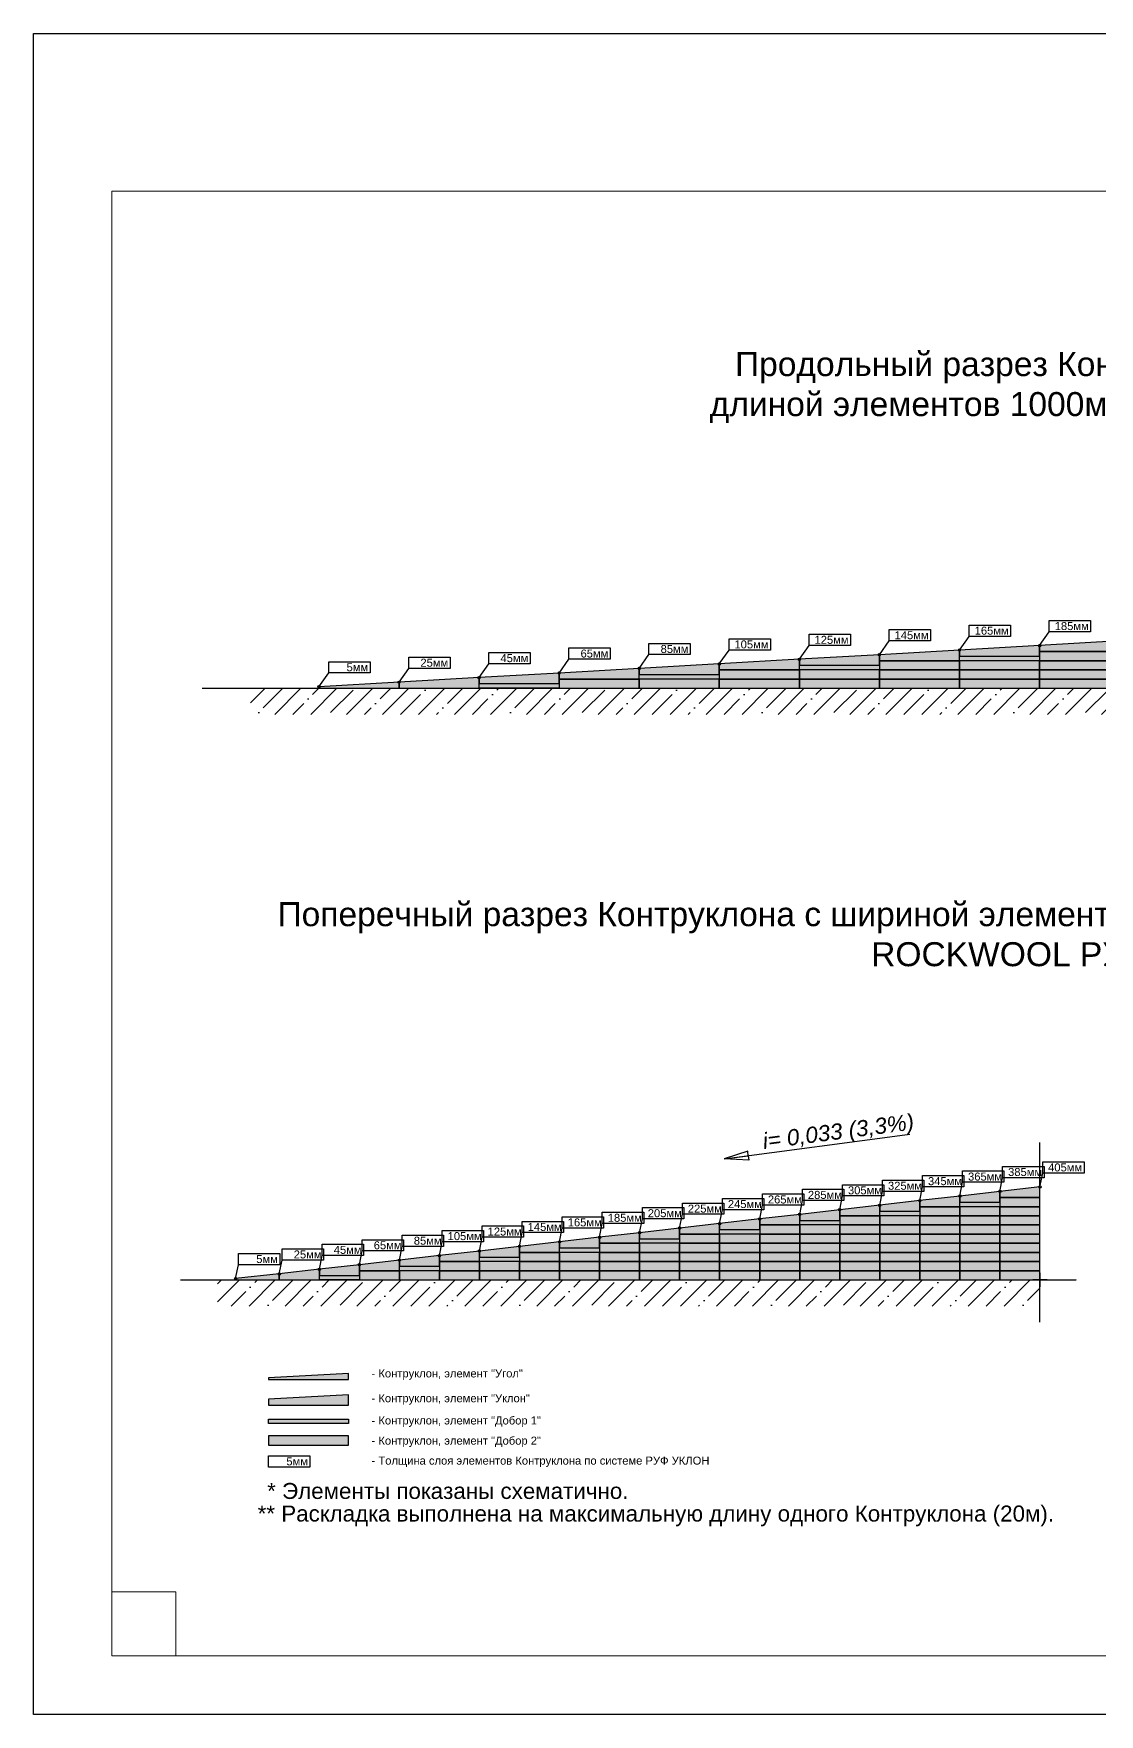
# Model space of a CAD drawing. Header units: inches. Extents: x 0 to 155541, y 1154 to 30754.
# Drawn here: x 23181 to 36492, y 9754 to 30754 of the extents above; entities that cross this region are included whole.
import ezdxf

# ---------------------------------------------------------------- set-up
doc = ezdxf.new("R2010")
doc.units = ezdxf.units.IN
doc.header["$MEASUREMENT"] = 0
doc.linetypes.add('ACAD_ISO04W100', pattern=[30, 24, -3, 0, -3])
doc.layers.add('Разуклонка', color=1, linetype='Continuous', lineweight=25)
doc.layers.add('Штампы', color=7, linetype='Continuous', lineweight=15)
doc.styles.add('Штамп', font='ARIAL.TTF', dxfattribs={"height": 2.5})

msp = doc.modelspace()

# ---------------------------------------------------------------- hatches: boundary and pattern name
at = {"ltscale": 2}
h = msp.add_hatch(dxfattribs=at)
h.set_pattern_fill('ANSI35', color=256, scale=50, style=0)
h.set_pattern_definition([(45, (-659762.16, -320661.3), (-224.5064, 224.5064), []), (45, (-659537.65, -320661.3), (-224.5064, 224.5064), [396.875, -79.375, 0, -79.375])])
h.paths.add_polyline_path([(46745.14, 22247.594), (46745.14, 22575.304), (25889.856, 22575.304), (25889.856, 22247.594)])
h = msp.add_hatch(dxfattribs=at)
h.set_pattern_fill('ANSI35', color=256, scale=50, style=0)
h.set_pattern_definition([(45, (-670757.6, -321667.15), (-224.5064, 224.5064), []), (45, (-670533.1, -321667.15), (-224.5064, 224.5064), [396.875, -79.375, 0, -79.375])])
h.paths.add_polyline_path([(35749.691, 14854.42), (35749.691, 15182.129), (25477.411, 15182.129), (25477.411, 14854.42)])
at = {"layer": 'Разуклонка'}
for color, points in [(40, [(34745.14, 23051.398), (34745.14, 22975.894), (35745.14, 22975.894), (35745.14, 23108.625)]), (40, [(35745.14, 23108.625), (35745.14, 23033.122), (36745.14, 23033.122), (36745.14, 23165.852)]), (40, [(31745.14, 22879.716), (31745.14, 22804.213), (32745.14, 22804.213), (32745.14, 22936.943)]), (40, [(32745.14, 22936.943), (32745.14, 22861.44), (33745.14, 22861.44), (33745.14, 22994.17)]), (40, [(33745.14, 22994.17), (33745.14, 22918.667), (34745.14, 22918.667), (34745.14, 23051.398)]), (152, [(34745.14, 22918.667), (33745.14, 22918.667), (33745.14, 22804.213), (34745.14, 22804.213)]), (82, [(34745.14, 22975.894), (35745.14, 22975.894), (35745.14, 22918.667), (34745.14, 22918.667)]), (152, [(35745.14, 22918.667), (34745.14, 22918.667), (34745.14, 22804.213), (35745.14, 22804.213)]), (152, [(36745.14, 23033.122), (35745.14, 23033.122), (35745.14, 22918.667), (36745.14, 22918.667)]), (152, [(36745.14, 22918.667), (35745.14, 22918.667), (35745.14, 22804.213), (36745.14, 22804.213)]), (40, [(27745.14, 22650.807), (27745.14, 22575.304), (28745.14, 22575.304), (28745.14, 22708.034)]), (40, [(28745.14, 22708.034), (28745.14, 22632.531), (29745.14, 22632.531), (29745.14, 22765.261)]), (40, [(29745.14, 22765.261), (29745.14, 22689.758), (30745.14, 22689.758), (30745.14, 22822.489)]), (152, [(30745.14, 22689.758), (29745.14, 22689.758), (29745.14, 22575.304), (30745.14, 22575.304)]), (40, [(30745.14, 22822.489), (30745.14, 22746.985), (31745.14, 22746.985), (31745.14, 22879.716)]), (82, [(30745.14, 22746.985), (31745.14, 22746.985), (31745.14, 22689.758), (30745.14, 22689.758)]), (152, [(31745.14, 22689.758), (30745.14, 22689.758), (30745.14, 22575.304), (31745.14, 22575.304)]), (152, [(32745.14, 22804.213), (31745.14, 22804.213), (31745.14, 22689.758), (32745.14, 22689.758)]), (152, [(32745.14, 22689.758), (31745.14, 22689.758), (31745.14, 22575.304), (32745.14, 22575.304)]), (82, [(32745.14, 22861.44), (33745.14, 22861.44), (33745.14, 22804.213), (32745.14, 22804.213)]), (152, [(33745.14, 22804.213), (32745.14, 22804.213), (32745.14, 22689.758), (33745.14, 22689.758)]), (152, [(33745.14, 22689.758), (32745.14, 22689.758), (32745.14, 22575.304), (33745.14, 22575.304)]), (152, [(34745.14, 22804.213), (33745.14, 22804.213), (33745.14, 22689.758), (34745.14, 22689.758)]), (152, [(34745.14, 22689.758), (33745.14, 22689.758), (33745.14, 22575.304), (34745.14, 22575.304)]), (152, [(35745.14, 22804.213), (34745.14, 22804.213), (34745.14, 22689.758), (35745.14, 22689.758)]), (152, [(35745.14, 22689.758), (34745.14, 22689.758), (34745.14, 22575.304), (35745.14, 22575.304)]), (152, [(36745.14, 22804.213), (35745.14, 22804.213), (35745.14, 22689.758), (36745.14, 22689.758)]), (152, [(36745.14, 22689.758), (35745.14, 22689.758), (35745.14, 22575.304), (36745.14, 22575.304)]), (256, [(26745.14, 22593.58), (26745.14, 22575.304), (27745.14, 22575.304), (27745.14, 22650.807)]), (82, [(28745.14, 22632.531), (29745.14, 22632.531), (29745.14, 22575.304), (28745.14, 22575.304)]), (40, [(33749.691, 16116.041), (33749.691, 16040.538), (34249.691, 16040.538), (34249.691, 16173.269)]), (40, [(34249.691, 16173.269), (34249.691, 16097.765), (34749.691, 16097.765), (34749.691, 16230.496)]), (40, [(34749.691, 16230.496), (34749.691, 16154.993), (35249.691, 16154.993), (35249.691, 16287.723)]), (40, [(35249.691, 16287.723), (35249.691, 16212.22), (35749.691, 16212.22), (35749.691, 16344.95)]), (152, [(35749.691, 16212.22), (35249.691, 16212.22), (35249.691, 16097.765), (35749.691, 16097.765)]), (40, [(32249.691, 15944.36), (32249.691, 15868.856), (32749.691, 15868.856), (32749.691, 16001.587)]), (40, [(32749.691, 16001.587), (32749.691, 15926.084), (33249.691, 15926.084), (33249.691, 16058.814)]), (40, [(33249.691, 16058.814), (33249.691, 15983.311), (33749.691, 15983.311), (33749.691, 16116.041)]), (152, [(33749.691, 15983.311), (33249.691, 15983.311), (33249.691, 15868.856), (33749.691, 15868.856)]), (82, [(33749.691, 16040.538), (34249.691, 16040.538), (34249.691, 15983.311), (33749.691, 15983.311)]), (152, [(34249.691, 15983.311), (33749.691, 15983.311), (33749.691, 15868.856), (34249.691, 15868.856)]), (152, [(34749.691, 16097.765), (34249.691, 16097.765), (34249.691, 15983.311), (34749.691, 15983.311)]), (152, [(34749.691, 15983.311), (34249.691, 15983.311), (34249.691, 15868.856), (34749.691, 15868.856)]), (82, [(34749.691, 16154.993), (35249.691, 16154.993), (35249.691, 16097.765), (34749.691, 16097.765)]), (152, [(35249.691, 16097.765), (34749.691, 16097.765), (34749.691, 15983.311), (35249.691, 15983.311)]), (152, [(35249.691, 15983.311), (34749.691, 15983.311), (34749.691, 15868.856), (35249.691, 15868.856)]), (152, [(35749.691, 16097.765), (35249.691, 16097.765), (35249.691, 15983.311), (35749.691, 15983.311)]), (152, [(35749.691, 15983.311), (35249.691, 15983.311), (35249.691, 15868.856), (35749.691, 15868.856)]), (40, [(30249.691, 15715.451), (30249.691, 15639.947), (30749.691, 15639.947), (30749.691, 15772.678)]), (40, [(30749.691, 15772.678), (30749.691, 15697.175), (31249.691, 15697.175), (31249.691, 15829.905)]), (40, [(31249.691, 15829.905), (31249.691, 15754.402), (31749.691, 15754.402), (31749.691, 15887.132)]), (152, [(31749.691, 15754.402), (31249.691, 15754.402), (31249.691, 15639.947), (31749.691, 15639.947)]), (40, [(31749.691, 15887.132), (31749.691, 15811.629), (32249.691, 15811.629), (32249.691, 15944.36)]), (82, [(31749.691, 15811.629), (32249.691, 15811.629), (32249.691, 15754.402), (31749.691, 15754.402)]), (152, [(32249.691, 15754.402), (31749.691, 15754.402), (31749.691, 15639.947), (32249.691, 15639.947)]), (152, [(32749.691, 15868.856), (32249.691, 15868.856), (32249.691, 15754.402), (32749.691, 15754.402)]), (152, [(32749.691, 15754.402), (32249.691, 15754.402), (32249.691, 15639.947), (32749.691, 15639.947)]), (82, [(32749.691, 15926.084), (33249.691, 15926.084), (33249.691, 15868.856), (32749.691, 15868.856)]), (152, [(33249.691, 15868.856), (32749.691, 15868.856), (32749.691, 15754.402), (33249.691, 15754.402)]), (152, [(33249.691, 15754.402), (32749.691, 15754.402), (32749.691, 15639.947), (33249.691, 15639.947)]), (152, [(33749.691, 15868.856), (33249.691, 15868.856), (33249.691, 15754.402), (33749.691, 15754.402)]), (152, [(33749.691, 15754.402), (33249.691, 15754.402), (33249.691, 15639.947), (33749.691, 15639.947)]), (152, [(34249.691, 15868.856), (33749.691, 15868.856), (33749.691, 15754.402), (34249.691, 15754.402)]), (152, [(34249.691, 15754.402), (33749.691, 15754.402), (33749.691, 15639.947), (34249.691, 15639.947)]), (152, [(34749.691, 15868.856), (34249.691, 15868.856), (34249.691, 15754.402), (34749.691, 15754.402)]), (152, [(34749.691, 15754.402), (34249.691, 15754.402), (34249.691, 15639.947), (34749.691, 15639.947)]), (152, [(35249.691, 15868.856), (34749.691, 15868.856), (34749.691, 15754.402), (35249.691, 15754.402)]), (152, [(35249.691, 15754.402), (34749.691, 15754.402), (34749.691, 15639.947), (35249.691, 15639.947)]), (152, [(35749.691, 15868.856), (35249.691, 15868.856), (35249.691, 15754.402), (35749.691, 15754.402)]), (152, [(35749.691, 15754.402), (35249.691, 15754.402), (35249.691, 15639.947), (35749.691, 15639.947)]), (40, [(28249.691, 15486.542), (28249.691, 15411.038), (28749.691, 15411.038), (28749.691, 15543.769)]), (40, [(28749.691, 15543.769), (28749.691, 15468.266), (29249.691, 15468.266), (29249.691, 15600.996)]), (40, [(29249.691, 15600.996), (29249.691, 15525.493), (29749.691, 15525.493), (29749.691, 15658.223)]), (40, [(29749.691, 15658.223), (29749.691, 15582.72), (30249.691, 15582.72), (30249.691, 15715.451)]), (82, [(29749.691, 15582.72), (30249.691, 15582.72), (30249.691, 15525.493), (29749.691, 15525.493)]), (152, [(30749.691, 15639.947), (30249.691, 15639.947), (30249.691, 15525.493), (30749.691, 15525.493)]), (82, [(30749.691, 15697.175), (31249.691, 15697.175), (31249.691, 15639.947), (30749.691, 15639.947)]), (152, [(31249.691, 15639.947), (30749.691, 15639.947), (30749.691, 15525.493), (31249.691, 15525.493)]), (152, [(31749.691, 15639.947), (31249.691, 15639.947), (31249.691, 15525.493), (31749.691, 15525.493)]), (152, [(32249.691, 15639.947), (31749.691, 15639.947), (31749.691, 15525.493), (32249.691, 15525.493)]), (152, [(32749.691, 15639.947), (32249.691, 15639.947), (32249.691, 15525.493), (32749.691, 15525.493)]), (152, [(33249.691, 15639.947), (32749.691, 15639.947), (32749.691, 15525.493), (33249.691, 15525.493)]), (152, [(33749.691, 15639.947), (33249.691, 15639.947), (33249.691, 15525.493), (33749.691, 15525.493)]), (152, [(34249.691, 15639.947), (33749.691, 15639.947), (33749.691, 15525.493), (34249.691, 15525.493)]), (152, [(34749.691, 15639.947), (34249.691, 15639.947), (34249.691, 15525.493), (34749.691, 15525.493)]), (152, [(35249.691, 15639.947), (34749.691, 15639.947), (34749.691, 15525.493), (35249.691, 15525.493)]), (152, [(35749.691, 15639.947), (35249.691, 15639.947), (35249.691, 15525.493), (35749.691, 15525.493)]), (40, [(26749.691, 15314.86), (26749.691, 15239.356), (27249.691, 15239.356), (27249.691, 15372.087)]), (40, [(27249.691, 15372.087), (27249.691, 15296.584), (27749.691, 15296.584), (27749.691, 15429.314)]), (40, [(27749.691, 15429.314), (27749.691, 15353.811), (28249.691, 15353.811), (28249.691, 15486.542)]), (82, [(27749.691, 15353.811), (28249.691, 15353.811), (28249.691, 15296.584), (27749.691, 15296.584)]), (152, [(28749.691, 15411.038), (28249.691, 15411.038), (28249.691, 15296.584), (28749.691, 15296.584)]), (82, [(28749.691, 15468.266), (29249.691, 15468.266), (29249.691, 15411.038), (28749.691, 15411.038)]), (152, [(29249.691, 15411.038), (28749.691, 15411.038), (28749.691, 15296.584), (29249.691, 15296.584)]), (152, [(29749.691, 15525.493), (29249.691, 15525.493), (29249.691, 15411.038), (29749.691, 15411.038)]), (152, [(29749.691, 15411.038), (29249.691, 15411.038), (29249.691, 15296.584), (29749.691, 15296.584)]), (152, [(30249.691, 15525.493), (29749.691, 15525.493), (29749.691, 15411.038), (30249.691, 15411.038)]), (152, [(30249.691, 15411.038), (29749.691, 15411.038), (29749.691, 15296.584), (30249.691, 15296.584)]), (152, [(30749.691, 15525.493), (30249.691, 15525.493), (30249.691, 15411.038), (30749.691, 15411.038)]), (152, [(30749.691, 15411.038), (30249.691, 15411.038), (30249.691, 15296.584), (30749.691, 15296.584)]), (152, [(31249.691, 15525.493), (30749.691, 15525.493), (30749.691, 15411.038), (31249.691, 15411.038)]), (152, [(31249.691, 15411.038), (30749.691, 15411.038), (30749.691, 15296.584), (31249.691, 15296.584)]), (152, [(31749.691, 15525.493), (31249.691, 15525.493), (31249.691, 15411.038), (31749.691, 15411.038)]), (152, [(31749.691, 15411.038), (31249.691, 15411.038), (31249.691, 15296.584), (31749.691, 15296.584)]), (152, [(32249.691, 15525.493), (31749.691, 15525.493), (31749.691, 15411.038), (32249.691, 15411.038)]), (152, [(32249.691, 15411.038), (31749.691, 15411.038), (31749.691, 15296.584), (32249.691, 15296.584)]), (152, [(32749.691, 15525.493), (32249.691, 15525.493), (32249.691, 15411.038), (32749.691, 15411.038)]), (152, [(32749.691, 15411.038), (32249.691, 15411.038), (32249.691, 15296.584), (32749.691, 15296.584)]), (152, [(33249.691, 15525.493), (32749.691, 15525.493), (32749.691, 15411.038), (33249.691, 15411.038)]), (152, [(33249.691, 15411.038), (32749.691, 15411.038), (32749.691, 15296.584), (33249.691, 15296.584)]), (152, [(33749.691, 15525.493), (33249.691, 15525.493), (33249.691, 15411.038), (33749.691, 15411.038)]), (152, [(33749.691, 15411.038), (33249.691, 15411.038), (33249.691, 15296.584), (33749.691, 15296.584)]), (152, [(34249.691, 15525.493), (33749.691, 15525.493), (33749.691, 15411.038), (34249.691, 15411.038)]), (152, [(34249.691, 15411.038), (33749.691, 15411.038), (33749.691, 15296.584), (34249.691, 15296.584)]), (152, [(34749.691, 15525.493), (34249.691, 15525.493), (34249.691, 15411.038), (34749.691, 15411.038)]), (152, [(34749.691, 15411.038), (34249.691, 15411.038), (34249.691, 15296.584), (34749.691, 15296.584)]), (152, [(35249.691, 15525.493), (34749.691, 15525.493), (34749.691, 15411.038), (35249.691, 15411.038)]), (152, [(35249.691, 15411.038), (34749.691, 15411.038), (34749.691, 15296.584), (35249.691, 15296.584)]), (152, [(35749.691, 15525.493), (35249.691, 15525.493), (35249.691, 15411.038), (35749.691, 15411.038)]), (152, [(35749.691, 15411.038), (35249.691, 15411.038), (35249.691, 15296.584), (35749.691, 15296.584)]), (256, [(25704.329, 15200.405), (25704.329, 15182.129), (26249.691, 15182.129), (26249.691, 15257.632)]), (40, [(26249.691, 15257.632), (26249.691, 15182.129), (26749.691, 15182.129), (26749.691, 15314.86)]), (82, [(26749.691, 15239.356), (27249.691, 15239.356), (27249.691, 15182.129), (26749.691, 15182.129)]), (152, [(27749.691, 15296.584), (27249.691, 15296.584), (27249.691, 15182.129), (27749.691, 15182.129)]), (152, [(28249.691, 15296.584), (27749.691, 15296.584), (27749.691, 15182.129), (28249.691, 15182.129)]), (152, [(28749.691, 15296.584), (28249.691, 15296.584), (28249.691, 15182.129), (28749.691, 15182.129)]), (152, [(29249.691, 15296.584), (28749.691, 15296.584), (28749.691, 15182.129), (29249.691, 15182.129)]), (152, [(29749.691, 15296.584), (29249.691, 15296.584), (29249.691, 15182.129), (29749.691, 15182.129)]), (152, [(30249.691, 15296.584), (29749.691, 15296.584), (29749.691, 15182.129), (30249.691, 15182.129)]), (152, [(30749.691, 15296.584), (30249.691, 15296.584), (30249.691, 15182.129), (30749.691, 15182.129)]), (152, [(31249.691, 15296.584), (30749.691, 15296.584), (30749.691, 15182.129), (31249.691, 15182.129)]), (152, [(31749.691, 15296.584), (31249.691, 15296.584), (31249.691, 15182.129), (31749.691, 15182.129)]), (152, [(32249.691, 15296.584), (31749.691, 15296.584), (31749.691, 15182.129), (32249.691, 15182.129)]), (152, [(32749.691, 15296.584), (32249.691, 15296.584), (32249.691, 15182.129), (32749.691, 15182.129)]), (152, [(33249.691, 15296.584), (32749.691, 15296.584), (32749.691, 15182.129), (33249.691, 15182.129)]), (152, [(33749.691, 15296.584), (33249.691, 15296.584), (33249.691, 15182.129), (33749.691, 15182.129)]), (152, [(34249.691, 15296.584), (33749.691, 15296.584), (33749.691, 15182.129), (34249.691, 15182.129)]), (152, [(34749.691, 15296.584), (34249.691, 15296.584), (34249.691, 15182.129), (34749.691, 15182.129)]), (152, [(35249.691, 15296.584), (34749.691, 15296.584), (34749.691, 15182.129), (35249.691, 15182.129)]), (152, [(35749.691, 15296.584), (35249.691, 15296.584), (35249.691, 15182.129), (35749.691, 15182.129)]), (256, [(26114.634, 13957.961), (26114.634, 13939.685), (27114.634, 13939.685), (27114.634, 14015.188)]), (40, [(26114.634, 13691.417), (26114.634, 13615.914), (27114.634, 13615.914), (27114.634, 13748.645)]), (82, [(26114.634, 13444.429), (27114.634, 13444.429), (27114.634, 13387.202), (26114.634, 13387.202)]), (152, [(27114.634, 13233.351), (26114.634, 13233.351), (26114.634, 13118.897), (27114.634, 13118.897)])]:
    msp.add_hatch(color=color, dxfattribs=at).paths.add_polyline_path(points)

# ---------------------------------------------------------------- linework, layer by layer
at = {"color": 0}
for p, q in [((23181.32, 9754.239), (23181.32, 30754.239)), ((23181.32, 30754.239), (52781.32, 30754.239)), ((52781.32, 9754.239), (23181.32, 9754.239))]:
    msp.add_line(p, q, dxfattribs=at)
at = {"layer": 'Разуклонка', "color": 0}
for points in [[(34866.582, 23364.432), (35383.13, 23364.432), (35383.13, 23223.692), (34866.582, 23223.692)], [(35866.582, 23421.659), (36383.13, 23421.659), (36383.13, 23280.92), (35866.582, 23280.92)], [(30866.582, 23135.523), (31383.13, 23135.523), (31383.13, 22994.783), (30866.582, 22994.783)], [(31866.582, 23192.75), (32383.13, 23192.75), (32383.13, 23052.011), (31866.582, 23052.011)], [(32866.582, 23249.977), (33383.13, 23249.977), (33383.13, 23109.238), (32866.582, 23109.238)], [(33866.582, 23307.205), (34383.13, 23307.205), (34383.13, 23166.465), (33866.582, 23166.465)], [(34745.14, 23051.398), (34745.14, 22975.894), (35745.14, 22975.894), (35745.14, 23108.625)], [(35745.14, 23108.625), (35745.14, 23033.122), (36745.14, 23033.122), (36745.14, 23165.852)], [(26866.582, 22906.614), (27383.13, 22906.614), (27383.13, 22765.874), (26866.582, 22765.874)], [(27866.582, 22963.841), (28383.13, 22963.841), (28383.13, 22823.102), (27866.582, 22823.102)], [(28866.582, 23021.068), (29383.13, 23021.068), (29383.13, 22880.329), (28866.582, 22880.329)], [(29866.582, 23078.296), (30383.13, 23078.296), (30383.13, 22937.556), (29866.582, 22937.556)], [(31745.14, 22879.716), (31745.14, 22804.213), (32745.14, 22804.213), (32745.14, 22936.943)], [(32745.14, 22936.943), (32745.14, 22861.44), (33745.14, 22861.44), (33745.14, 22994.17)], [(33745.14, 22994.17), (33745.14, 22918.667), (34745.14, 22918.667), (34745.14, 23051.398)], [(34745.14, 22918.667), (33745.14, 22918.667), (33745.14, 22804.213), (34745.14, 22804.213)], [(34745.14, 22975.894), (35745.14, 22975.894), (35745.14, 22918.667), (34745.14, 22918.667)], [(35745.14, 22918.667), (34745.14, 22918.667), (34745.14, 22804.213), (35745.14, 22804.213)], [(36745.14, 23033.122), (35745.14, 23033.122), (35745.14, 22918.667), (36745.14, 22918.667)], [(36745.14, 22918.667), (35745.14, 22918.667), (35745.14, 22804.213), (36745.14, 22804.213)], [(27745.14, 22650.807), (27745.14, 22575.304), (28745.14, 22575.304), (28745.14, 22708.034)], [(28745.14, 22708.034), (28745.14, 22632.531), (29745.14, 22632.531), (29745.14, 22765.261)], [(29745.14, 22765.261), (29745.14, 22689.758), (30745.14, 22689.758), (30745.14, 22822.489)], [(30745.14, 22689.758), (29745.14, 22689.758), (29745.14, 22575.304), (30745.14, 22575.304)], [(30745.14, 22822.489), (30745.14, 22746.985), (31745.14, 22746.985), (31745.14, 22879.716)], [(30745.14, 22746.985), (31745.14, 22746.985), (31745.14, 22689.758), (30745.14, 22689.758)], [(31745.14, 22689.758), (30745.14, 22689.758), (30745.14, 22575.304), (31745.14, 22575.304)], [(32745.14, 22804.213), (31745.14, 22804.213), (31745.14, 22689.758), (32745.14, 22689.758)], [(32745.14, 22689.758), (31745.14, 22689.758), (31745.14, 22575.304), (32745.14, 22575.304)], [(32745.14, 22861.44), (33745.14, 22861.44), (33745.14, 22804.213), (32745.14, 22804.213)], [(33745.14, 22804.213), (32745.14, 22804.213), (32745.14, 22689.758), (33745.14, 22689.758)], [(33745.14, 22689.758), (32745.14, 22689.758), (32745.14, 22575.304), (33745.14, 22575.304)], [(34745.14, 22804.213), (33745.14, 22804.213), (33745.14, 22689.758), (34745.14, 22689.758)], [(34745.14, 22689.758), (33745.14, 22689.758), (33745.14, 22575.304), (34745.14, 22575.304)], [(35745.14, 22804.213), (34745.14, 22804.213), (34745.14, 22689.758), (35745.14, 22689.758)], [(35745.14, 22689.758), (34745.14, 22689.758), (34745.14, 22575.304), (35745.14, 22575.304)], [(36745.14, 22804.213), (35745.14, 22804.213), (35745.14, 22689.758), (36745.14, 22689.758)], [(36745.14, 22689.758), (35745.14, 22689.758), (35745.14, 22575.304), (36745.14, 22575.304)], [(26745.14, 22593.58), (26745.14, 22575.304), (27745.14, 22575.304), (27745.14, 22650.807)], [(28745.14, 22632.531), (29745.14, 22632.531), (29745.14, 22575.304), (28745.14, 22575.304)], [(35284.012, 16600.757), (35800.561, 16600.757), (35800.561, 16460.018), (35284.012, 16460.018)], [(35784.012, 16657.985), (36300.561, 16657.985), (36300.561, 16517.245), (35784.012, 16517.245)], [(33784.012, 16429.076), (34300.561, 16429.076), (34300.561, 16288.336), (33784.012, 16288.336)], [(34284.012, 16486.303), (34800.561, 16486.303), (34800.561, 16345.563), (34284.012, 16345.563)], [(34784.012, 16543.53), (35300.561, 16543.53), (35300.561, 16402.791), (34784.012, 16402.791)], [(31784.012, 16200.166), (32300.561, 16200.166), (32300.561, 16059.427), (31784.012, 16059.427)], [(32284.012, 16257.394), (32800.561, 16257.394), (32800.561, 16116.654), (32284.012, 16116.654)], [(32784.012, 16314.621), (33300.561, 16314.621), (33300.561, 16173.882), (32784.012, 16173.882)], [(33284.012, 16371.848), (33800.561, 16371.848), (33800.561, 16231.109), (33284.012, 16231.109)], [(33749.691, 16116.041), (33749.691, 16040.538), (34249.691, 16040.538), (34249.691, 16173.269)], [(34249.691, 16173.269), (34249.691, 16097.765), (34749.691, 16097.765), (34749.691, 16230.496)], [(34749.691, 16230.496), (34749.691, 16154.993), (35249.691, 16154.993), (35249.691, 16287.723)], [(35249.691, 16287.723), (35249.691, 16212.22), (35749.691, 16212.22), (35749.691, 16344.95)], [(35749.691, 16212.22), (35249.691, 16212.22), (35249.691, 16097.765), (35749.691, 16097.765)], [(29784.012, 15971.257), (30300.561, 15971.257), (30300.561, 15830.518), (29784.012, 15830.518)], [(30284.012, 16028.485), (30800.561, 16028.485), (30800.561, 15887.745), (30284.012, 15887.745)], [(30784.012, 16085.712), (31300.561, 16085.712), (31300.561, 15944.973), (30784.012, 15944.973)], [(31284.012, 16142.939), (31800.561, 16142.939), (31800.561, 16002.2), (31284.012, 16002.2)], [(32249.691, 15944.36), (32249.691, 15868.856), (32749.691, 15868.856), (32749.691, 16001.587)], [(32749.691, 16001.587), (32749.691, 15926.084), (33249.691, 15926.084), (33249.691, 16058.814)], [(33249.691, 16058.814), (33249.691, 15983.311), (33749.691, 15983.311), (33749.691, 16116.041)], [(33749.691, 15983.311), (33249.691, 15983.311), (33249.691, 15868.856), (33749.691, 15868.856)], [(33749.691, 16040.538), (34249.691, 16040.538), (34249.691, 15983.311), (33749.691, 15983.311)], [(34249.691, 15983.311), (33749.691, 15983.311), (33749.691, 15868.856), (34249.691, 15868.856)], [(34749.691, 16097.765), (34249.691, 16097.765), (34249.691, 15983.311), (34749.691, 15983.311)], [(34749.691, 15983.311), (34249.691, 15983.311), (34249.691, 15868.856), (34749.691, 15868.856)], [(34749.691, 16154.993), (35249.691, 16154.993), (35249.691, 16097.765), (34749.691, 16097.765)], [(35249.691, 16097.765), (34749.691, 16097.765), (34749.691, 15983.311), (35249.691, 15983.311)], [(35249.691, 15983.311), (34749.691, 15983.311), (34749.691, 15868.856), (35249.691, 15868.856)], [(35749.691, 16097.765), (35249.691, 16097.765), (35249.691, 15983.311), (35749.691, 15983.311)], [(35749.691, 15983.311), (35249.691, 15983.311), (35249.691, 15868.856), (35749.691, 15868.856)], [(28284.012, 15799.576), (28800.561, 15799.576), (28800.561, 15658.836), (28284.012, 15658.836)], [(28784.012, 15856.803), (29300.561, 15856.803), (29300.561, 15716.063), (28784.012, 15716.063)], [(29284.012, 15914.03), (29800.561, 15914.03), (29800.561, 15773.291), (29284.012, 15773.291)], [(30249.691, 15715.451), (30249.691, 15639.947), (30749.691, 15639.947), (30749.691, 15772.678)], [(30749.691, 15772.678), (30749.691, 15697.175), (31249.691, 15697.175), (31249.691, 15829.905)], [(31249.691, 15829.905), (31249.691, 15754.402), (31749.691, 15754.402), (31749.691, 15887.132)], [(31749.691, 15754.402), (31249.691, 15754.402), (31249.691, 15639.947), (31749.691, 15639.947)], [(31749.691, 15887.132), (31749.691, 15811.629), (32249.691, 15811.629), (32249.691, 15944.36)], [(31749.691, 15811.629), (32249.691, 15811.629), (32249.691, 15754.402), (31749.691, 15754.402)], [(32249.691, 15754.402), (31749.691, 15754.402), (31749.691, 15639.947), (32249.691, 15639.947)], [(32749.691, 15868.856), (32249.691, 15868.856), (32249.691, 15754.402), (32749.691, 15754.402)], [(32749.691, 15754.402), (32249.691, 15754.402), (32249.691, 15639.947), (32749.691, 15639.947)], [(32749.691, 15926.084), (33249.691, 15926.084), (33249.691, 15868.856), (32749.691, 15868.856)], [(33249.691, 15868.856), (32749.691, 15868.856), (32749.691, 15754.402), (33249.691, 15754.402)], [(33249.691, 15754.402), (32749.691, 15754.402), (32749.691, 15639.947), (33249.691, 15639.947)], [(33749.691, 15868.856), (33249.691, 15868.856), (33249.691, 15754.402), (33749.691, 15754.402)], [(33749.691, 15754.402), (33249.691, 15754.402), (33249.691, 15639.947), (33749.691, 15639.947)], [(34249.691, 15868.856), (33749.691, 15868.856), (33749.691, 15754.402), (34249.691, 15754.402)], [(34249.691, 15754.402), (33749.691, 15754.402), (33749.691, 15639.947), (34249.691, 15639.947)], [(34749.691, 15868.856), (34249.691, 15868.856), (34249.691, 15754.402), (34749.691, 15754.402)], [(34749.691, 15754.402), (34249.691, 15754.402), (34249.691, 15639.947), (34749.691, 15639.947)], [(35249.691, 15868.856), (34749.691, 15868.856), (34749.691, 15754.402), (35249.691, 15754.402)], [(35249.691, 15754.402), (34749.691, 15754.402), (34749.691, 15639.947), (35249.691, 15639.947)], [(35749.691, 15868.856), (35249.691, 15868.856), (35249.691, 15754.402), (35749.691, 15754.402)], [(35749.691, 15754.402), (35249.691, 15754.402), (35249.691, 15639.947), (35749.691, 15639.947)], [(26284.012, 15570.667), (26800.561, 15570.667), (26800.561, 15429.927), (26284.012, 15429.927)], [(26784.012, 15627.894), (27300.561, 15627.894), (27300.561, 15487.154), (26784.012, 15487.154)], [(27284.012, 15685.121), (27800.561, 15685.121), (27800.561, 15544.382), (27284.012, 15544.382)], [(27784.012, 15742.348), (28300.561, 15742.348), (28300.561, 15601.609), (27784.012, 15601.609)], [(28249.691, 15486.542), (28249.691, 15411.038), (28749.691, 15411.038), (28749.691, 15543.769)], [(28749.691, 15543.769), (28749.691, 15468.266), (29249.691, 15468.266), (29249.691, 15600.996)], [(29249.691, 15600.996), (29249.691, 15525.493), (29749.691, 15525.493), (29749.691, 15658.223)], [(29749.691, 15658.223), (29749.691, 15582.72), (30249.691, 15582.72), (30249.691, 15715.451)], [(29749.691, 15582.72), (30249.691, 15582.72), (30249.691, 15525.493), (29749.691, 15525.493)], [(30749.691, 15639.947), (30249.691, 15639.947), (30249.691, 15525.493), (30749.691, 15525.493)], [(30749.691, 15697.175), (31249.691, 15697.175), (31249.691, 15639.947), (30749.691, 15639.947)], [(31249.691, 15639.947), (30749.691, 15639.947), (30749.691, 15525.493), (31249.691, 15525.493)], [(31749.691, 15639.947), (31249.691, 15639.947), (31249.691, 15525.493), (31749.691, 15525.493)], [(32249.691, 15639.947), (31749.691, 15639.947), (31749.691, 15525.493), (32249.691, 15525.493)], [(32749.691, 15639.947), (32249.691, 15639.947), (32249.691, 15525.493), (32749.691, 15525.493)], [(33249.691, 15639.947), (32749.691, 15639.947), (32749.691, 15525.493), (33249.691, 15525.493)], [(33749.691, 15639.947), (33249.691, 15639.947), (33249.691, 15525.493), (33749.691, 15525.493)], [(34249.691, 15639.947), (33749.691, 15639.947), (33749.691, 15525.493), (34249.691, 15525.493)], [(34749.691, 15639.947), (34249.691, 15639.947), (34249.691, 15525.493), (34749.691, 15525.493)], [(35249.691, 15639.947), (34749.691, 15639.947), (34749.691, 15525.493), (35249.691, 15525.493)], [(35749.691, 15639.947), (35249.691, 15639.947), (35249.691, 15525.493), (35749.691, 15525.493)], [(25738.65, 15513.439), (26255.198, 15513.439), (26255.198, 15372.7), (25738.65, 15372.7)], [(26749.691, 15314.86), (26749.691, 15239.356), (27249.691, 15239.356), (27249.691, 15372.087)], [(27249.691, 15372.087), (27249.691, 15296.584), (27749.691, 15296.584), (27749.691, 15429.314)], [(27749.691, 15429.314), (27749.691, 15353.811), (28249.691, 15353.811), (28249.691, 15486.542)], [(27749.691, 15353.811), (28249.691, 15353.811), (28249.691, 15296.584), (27749.691, 15296.584)], [(28749.691, 15411.038), (28249.691, 15411.038), (28249.691, 15296.584), (28749.691, 15296.584)], [(28749.691, 15468.266), (29249.691, 15468.266), (29249.691, 15411.038), (28749.691, 15411.038)], [(29249.691, 15411.038), (28749.691, 15411.038), (28749.691, 15296.584), (29249.691, 15296.584)], [(29749.691, 15525.493), (29249.691, 15525.493), (29249.691, 15411.038), (29749.691, 15411.038)], [(29749.691, 15411.038), (29249.691, 15411.038), (29249.691, 15296.584), (29749.691, 15296.584)], [(30249.691, 15525.493), (29749.691, 15525.493), (29749.691, 15411.038), (30249.691, 15411.038)], [(30249.691, 15411.038), (29749.691, 15411.038), (29749.691, 15296.584), (30249.691, 15296.584)], [(30749.691, 15525.493), (30249.691, 15525.493), (30249.691, 15411.038), (30749.691, 15411.038)], [(30749.691, 15411.038), (30249.691, 15411.038), (30249.691, 15296.584), (30749.691, 15296.584)], [(31249.691, 15525.493), (30749.691, 15525.493), (30749.691, 15411.038), (31249.691, 15411.038)], [(31249.691, 15411.038), (30749.691, 15411.038), (30749.691, 15296.584), (31249.691, 15296.584)], [(31749.691, 15525.493), (31249.691, 15525.493), (31249.691, 15411.038), (31749.691, 15411.038)], [(31749.691, 15411.038), (31249.691, 15411.038), (31249.691, 15296.584), (31749.691, 15296.584)], [(32249.691, 15525.493), (31749.691, 15525.493), (31749.691, 15411.038), (32249.691, 15411.038)], [(32249.691, 15411.038), (31749.691, 15411.038), (31749.691, 15296.584), (32249.691, 15296.584)], [(32749.691, 15525.493), (32249.691, 15525.493), (32249.691, 15411.038), (32749.691, 15411.038)], [(32749.691, 15411.038), (32249.691, 15411.038), (32249.691, 15296.584), (32749.691, 15296.584)], [(33249.691, 15525.493), (32749.691, 15525.493), (32749.691, 15411.038), (33249.691, 15411.038)], [(33249.691, 15411.038), (32749.691, 15411.038), (32749.691, 15296.584), (33249.691, 15296.584)], [(33749.691, 15525.493), (33249.691, 15525.493), (33249.691, 15411.038), (33749.691, 15411.038)], [(33749.691, 15411.038), (33249.691, 15411.038), (33249.691, 15296.584), (33749.691, 15296.584)], [(34249.691, 15525.493), (33749.691, 15525.493), (33749.691, 15411.038), (34249.691, 15411.038)], [(34249.691, 15411.038), (33749.691, 15411.038), (33749.691, 15296.584), (34249.691, 15296.584)], [(34749.691, 15525.493), (34249.691, 15525.493), (34249.691, 15411.038), (34749.691, 15411.038)], [(34749.691, 15411.038), (34249.691, 15411.038), (34249.691, 15296.584), (34749.691, 15296.584)], [(35249.691, 15525.493), (34749.691, 15525.493), (34749.691, 15411.038), (35249.691, 15411.038)], [(35249.691, 15411.038), (34749.691, 15411.038), (34749.691, 15296.584), (35249.691, 15296.584)], [(35749.691, 15525.493), (35249.691, 15525.493), (35249.691, 15411.038), (35749.691, 15411.038)], [(35749.691, 15411.038), (35249.691, 15411.038), (35249.691, 15296.584), (35749.691, 15296.584)], [(25704.329, 15200.405), (25704.329, 15182.129), (26249.691, 15182.129), (26249.691, 15257.632)], [(26249.691, 15257.632), (26249.691, 15182.129), (26749.691, 15182.129), (26749.691, 15314.86)], [(26749.691, 15239.356), (27249.691, 15239.356), (27249.691, 15182.129), (26749.691, 15182.129)], [(27749.691, 15296.584), (27249.691, 15296.584), (27249.691, 15182.129), (27749.691, 15182.129)], [(28249.691, 15296.584), (27749.691, 15296.584), (27749.691, 15182.129), (28249.691, 15182.129)], [(28749.691, 15296.584), (28249.691, 15296.584), (28249.691, 15182.129), (28749.691, 15182.129)], [(29249.691, 15296.584), (28749.691, 15296.584), (28749.691, 15182.129), (29249.691, 15182.129)], [(29749.691, 15296.584), (29249.691, 15296.584), (29249.691, 15182.129), (29749.691, 15182.129)], [(30249.691, 15296.584), (29749.691, 15296.584), (29749.691, 15182.129), (30249.691, 15182.129)], [(30749.691, 15296.584), (30249.691, 15296.584), (30249.691, 15182.129), (30749.691, 15182.129)], [(31249.691, 15296.584), (30749.691, 15296.584), (30749.691, 15182.129), (31249.691, 15182.129)], [(31749.691, 15296.584), (31249.691, 15296.584), (31249.691, 15182.129), (31749.691, 15182.129)], [(32249.691, 15296.584), (31749.691, 15296.584), (31749.691, 15182.129), (32249.691, 15182.129)], [(32749.691, 15296.584), (32249.691, 15296.584), (32249.691, 15182.129), (32749.691, 15182.129)], [(33249.691, 15296.584), (32749.691, 15296.584), (32749.691, 15182.129), (33249.691, 15182.129)], [(33749.691, 15296.584), (33249.691, 15296.584), (33249.691, 15182.129), (33749.691, 15182.129)], [(34249.691, 15296.584), (33749.691, 15296.584), (33749.691, 15182.129), (34249.691, 15182.129)], [(34749.691, 15296.584), (34249.691, 15296.584), (34249.691, 15182.129), (34749.691, 15182.129)], [(35249.691, 15296.584), (34749.691, 15296.584), (34749.691, 15182.129), (35249.691, 15182.129)], [(35749.691, 15296.584), (35249.691, 15296.584), (35249.691, 15182.129), (35749.691, 15182.129)], [(26114.634, 13957.961), (26114.634, 13939.685), (27114.634, 13939.685), (27114.634, 14015.188)], [(26114.634, 13691.417), (26114.634, 13615.914), (27114.634, 13615.914), (27114.634, 13748.645)], [(26114.634, 13444.429), (27114.634, 13444.429), (27114.634, 13387.202), (26114.634, 13387.202)], [(27114.634, 13233.351), (26114.634, 13233.351), (26114.634, 13118.897), (27114.634, 13118.897)], [(26114.634, 12985.156), (26631.182, 12985.156), (26631.182, 12844.416), (26114.634, 12844.416)]]:
    msp.add_lwpolyline(points, close=True, dxfattribs=at)
for points in [[(32745.14, 22936.943), (32866.582, 23109.238)], [(33745.14, 22994.17), (33866.582, 23166.465)], [(34745.14, 23051.398), (34866.582, 23223.692)], [(35745.14, 23108.625), (35866.582, 23280.92)], [(29745.14, 22765.261), (29866.582, 22937.556)], [(30745.14, 22822.489), (30866.582, 22994.783)], [(31745.14, 22879.716), (31866.582, 23052.011)], [(26745.14, 22593.58), (26866.582, 22765.874)], [(27745.14, 22650.807), (27866.582, 22823.102)], [(28745.14, 22708.034), (28866.582, 22880.329)], [(26745.14, 22593.58), (26745.14, 22575.304)], [(31803.947, 16694.218), (34125.975, 17004.399)], [(31803.947, 16694.218), (32104.488, 16734.365), (32100.216, 16790.734), (31803.947, 16694.218)], [(31803.947, 16694.218), (32104.488, 16734.365), (32115.162, 16678.851), (31803.947, 16694.218)], [(34749.691, 16230.496), (34784.012, 16402.791)], [(35249.691, 16287.723), (35284.012, 16460.018)], [(35749.691, 16344.95), (35784.012, 16517.245)], [(32749.691, 16001.587), (32784.012, 16173.882)], [(33249.691, 16058.814), (33284.012, 16231.109)], [(33749.691, 16116.041), (33784.012, 16288.336)], [(34249.691, 16173.269), (34284.012, 16345.563)], [(31249.691, 15829.905), (31284.012, 16002.2)], [(31749.691, 15887.132), (31784.012, 16059.427)], [(32249.691, 15944.36), (32284.012, 16116.654)], [(29249.691, 15600.996), (29284.012, 15773.291)], [(29749.691, 15658.223), (29784.012, 15830.518)], [(30249.691, 15715.451), (30284.012, 15887.745)], [(30749.691, 15772.678), (30784.012, 15944.973)], [(27249.691, 15372.087), (27284.012, 15544.382)], [(27749.691, 15429.314), (27784.012, 15601.609)], [(28249.691, 15486.542), (28284.012, 15658.836)], [(28749.691, 15543.769), (28784.012, 15716.063)], [(25704.329, 15200.405), (25738.65, 15372.7)], [(26249.691, 15257.632), (26284.012, 15429.927)], [(26749.691, 15314.86), (26784.012, 15487.154)], [(25704.329, 15200.405), (25704.329, 15182.129)], [(26749.691, 15314.86), (26749.691, 15296.584)]]:
    msp.add_lwpolyline(points, dxfattribs=at)
at = {"layer": 'Разуклонка', "color": 5, "linetype": 'ACAD_ISO04W100', "lineweight": 30, "ltscale": 0.1}
msp.add_lwpolyline([(25287.104, 22575.304), (47077.841, 22575.304)], dxfattribs=at)
at = {"layer": 'Разуклонка', "color": 0, "linetype": 'ACAD_ISO04W100', "ltscale": 0.1}
for points in [[(35749.691, 14654.798), (35749.691, 16898.825)], [(25016.701, 15182.129), (36205.849, 15182.129)], [(35838.087, 15182.129), (35661.295, 15182.129)], [(35749.691, 15270.525), (35749.691, 15093.733)]]:
    msp.add_lwpolyline(points, dxfattribs=at)
at = {"layer": 'Разуклонка', "color": 0}
for centre in [(35745.14, 23108.625), (31745.14, 22879.716), (32745.14, 22936.943), (33745.14, 22994.17), (34745.14, 23051.398), (28745.14, 22708.034), (29745.14, 22765.261), (30745.14, 22822.489), (26745.14, 22593.58), (27745.14, 22650.807), (34249.691, 16173.269), (34749.691, 16230.496), (35249.691, 16287.723), (35749.691, 16344.95), (32749.691, 16001.587), (33249.691, 16058.814), (33749.691, 16116.041), (30749.691, 15772.678), (31249.691, 15829.905), (31749.691, 15887.132), (32249.691, 15944.36), (28749.691, 15543.769), (29249.691, 15600.996), (29749.691, 15658.223), (30249.691, 15715.451), (27249.691, 15372.087), (27749.691, 15429.314), (28249.691, 15486.542), (25704.329, 15200.405), (26249.691, 15257.632), (26749.691, 15314.86)]:
    msp.add_circle(centre, 14.238, dxfattribs=at)
at = {"layer": 'Штампы', "color": 0}
for p, q in [((24157.95, 10484.013), (24157.95, 28784.013)), ((24157.95, 28784.013), (52357.95, 28784.013)), ((24957.95, 11284.013), (24157.95, 11284.013)), ((24957.95, 10484.013), (24957.95, 11284.013)), ((52357.95, 10484.013), (24157.95, 10484.013))]:
    msp.add_line(p, q, dxfattribs=at)

# ---------------------------------------------------------------- texts
at = {"color": 0, "ltscale": 2, "style": 'Штамп'}
for s, insert, char_height, width, attachment_point in [('\\pi516.63;Продольный разрез Контруклонов (КУ600; КУ300; КУ200) с \\P\\pi201.9;длиной элементов 1000мм системы ROCKWOOL РУФ УКЛОН', (31424.537, 26775.598), 300, 12528.42667, 1), ('165мм', (35359.502, 23294.062), 100, 492.92042, 6), ('185мм', (36359.502, 23351.289), 100, 492.92042, 6), ('85мм', (31359.502, 23065.153), 100, 492.92042, 6), ('105мм', (32359.502, 23122.38), 100, 492.92042, 6), ('125мм', (33359.502, 23179.608), 100, 492.92042, 6), ('145мм', (34359.502, 23236.835), 100, 492.92042, 6), ('25мм', (28359.502, 22893.471), 100, 492.92042, 6), ('45мм', (29359.502, 22950.699), 100, 492.92042, 6), ('65мм', (30359.502, 23007.926), 100, 492.92042, 6), ('5мм', (27359.502, 22836.244), 100, 492.92042, 6), ('\\pi617.47;Поперечный разрез Контруклона с шириной элементов 600, 300 и 200 мм (КУ 600, 300, 200) системы \\P\\pi8031.8;ROCKWOOL РУФ УКЛОН', (25610, 19902.417), 300, 20999.74636, 1), ('405мм', (36276.933, 16587.615), 100, 492.92042, 6), ('325мм', (34276.933, 16358.706), 100, 492.92042, 6), ('345мм', (34776.933, 16415.933), 100, 492.92042, 6), ('365мм', (35276.933, 16473.16), 100, 492.92042, 6), ('385мм', (35776.933, 16530.388), 100, 492.92042, 6), ('245мм', (32276.933, 16129.797), 100, 492.92042, 6), ('265мм', (32776.933, 16187.024), 100, 492.92042, 6), ('285мм', (33276.933, 16244.251), 100, 492.92042, 6), ('305мм', (33776.933, 16301.479), 100, 492.92042, 6), ('185мм', (30776.933, 15958.115), 100, 492.92042, 6), ('205мм', (31276.933, 16015.342), 100, 492.92042, 6), ('225мм', (31776.933, 16072.569), 100, 492.92042, 6), ('105мм', (28776.933, 15729.206), 100, 492.92042, 6), ('125мм', (29276.933, 15786.433), 100, 492.92042, 6), ('145мм', (29776.933, 15843.66), 100, 492.92042, 6), ('165мм', (30276.933, 15900.888), 100, 492.92042, 6), ('25мм', (26776.933, 15500.297), 100, 492.92042, 6), ('45мм', (27276.933, 15557.524), 100, 492.92042, 6), ('65мм', (27776.933, 15614.751), 100, 492.92042, 6), ('85мм', (28276.933, 15671.979), 100, 492.92042, 6), ('5мм', (26231.57, 15443.07), 100, 492.92042, 6), ('- Контруклон, элемент "Угол"', (27401.992, 14064.315), 100, 6363.2711, 1), ('- Контруклон, элемент "Уклон" ', (27401.992, 13754.266), 100, 6363.2711, 1), ('- Контруклон, элемент "Добор 1" ', (27401.992, 13476.285), 100, 6621.15533, 1), ('- Контруклон, элемент "Добор 2" ', (27401.992, 13224.615), 100, 6564.74295, 1), ('5мм', (26607.554, 12914.786), 100, 492.92042, 6), ('- Толщина слоя элементов Контруклона по системе РУФ УКЛОН', (27401.992, 12974.959), 100, 6564.74295, 1), ('* Элементы показаны схематично.', (26097.844, 12645.971), 200, 12528.42667, 1), ('** Раскладка выполнена на максимальную длину одного Контруклона (20м).', (25979.148, 12363.575), 200, 12528.42667, 1)]:
    msp.add_mtext(s, dxfattribs=dict(at, insert=insert, char_height=char_height, width=width, attachment_point=attachment_point))
at = {"color": 0, "ltscale": 2, "insert": (32275.109, 17015.262), "char_height": 200, "width": 12528.42667, "attachment_point": 1, "rotation": 7.4385205, "style": 'Штамп'}
msp.add_mtext('{\\fArial|b0|i1|c204|p34;i= 0,033 (3,3%)}', dxfattribs=at)

doc.saveas('drawing.dxf')
